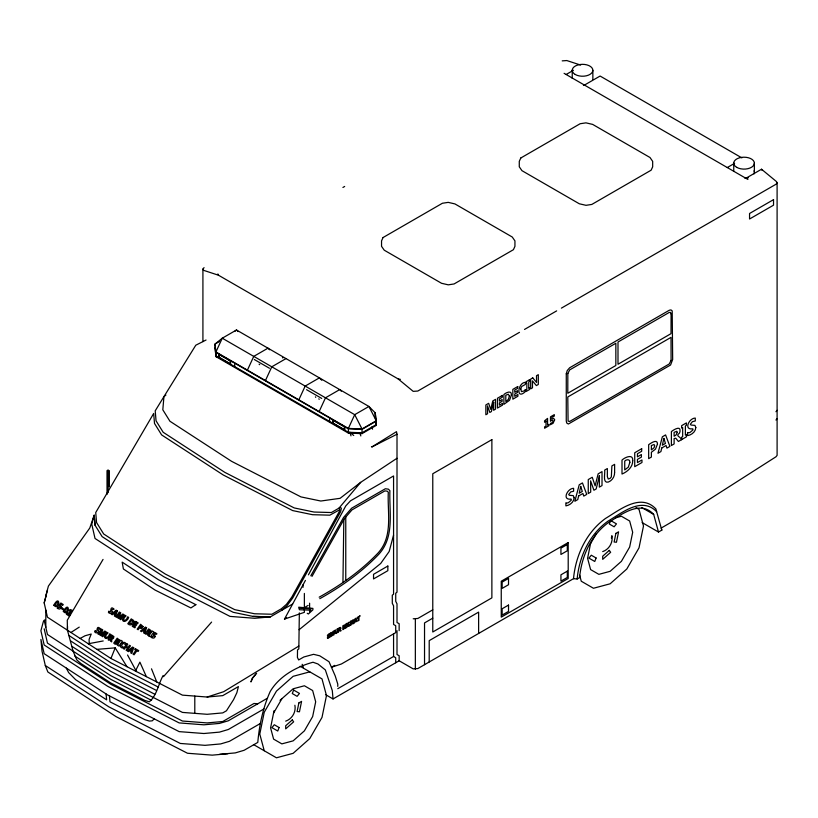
<?xml version="1.0" encoding="UTF-8"?>
<svg xmlns="http://www.w3.org/2000/svg" width="818" height="818" viewBox="0 0 818 818"><rect width="100%" height="100%" fill="white"/><g stroke="black" fill="none" stroke-linecap="round" stroke-linejoin="round"><path stroke-width="1.23" d="M299.347 612.886L298.826 648.899L297.527 649.932L297.415 657.396L298.662 659.952L303.815 656.987L313.57 654.318L319.736 655.811L329.041 661.752L335.216 675.924L337.773 684.093L337.773 686.404M342.946 582.222L343.826 519.655M163.119 675.535C158.334 683.991 156.892 695.535 149.316 701.824L144.837 700.423L110.941 683.071L80.839 663.47L76.861 659.993L73.078 651.159L67.444 630.197L67.536 626.404M397.006 630.668L397.006 654.502L399.153 655.75L399.153 660.78L333.028 698.95L332.312 690.658L325.339 669.911L317.926 663.971L313.008 662.243C296.402 666.721 279.194 676.271 270.196 691.527C263.028 707.478 259.306 725.014 257.793 742.396L244.112 750.29L235.277 752.908L219.684 754.298M274.03 710.75L270.584 727.846L273.601 739.114L281.852 743.879L293.13 740.863L304.398 730.863L312.65 716.568L315.676 701.813L312.65 690.535L304.398 685.77L293.13 688.797L280.042 700.32M590.78 542.446L587.59 558.305L590.606 569.584L598.858 574.348L610.136 571.322L621.404 561.332L629.655 547.038L632.682 532.273L629.655 521.005L621.404 516.24L615.77 517.743M611.394 538.101L611.884 535.698C613.255 542.344 609.144 549.471 602.702 551.598M398.847 660.596L413.192 668.879L417.804 668.572L573.51 578.674C575.668 555.412 586.261 532.365 605.504 518.448C619.625 509.972 640.566 492.712 655.872 508.898L661.813 530.125L658.5 532.037L642.14 522.59M573.51 578.674L577.15 579.001C579.195 556.721 589.318 534.635 607.743 521.301C621.496 513.244 641.649 496.066 656.639 511.69M44.182 620.208L47.454 634.482L110.941 675.76L182.434 712.406L207.158 714.298L222.762 712.897L226.453 710.77L233.559 699.676L236.852 692.754L238.416 686.588L222.762 695.627L207.158 697.028L182.434 695.136L110.941 658.49L47.454 617.212L44.182 602.938L47.505 590.003M45.982 595.095L48.405 586.087L89.775 528.039L94.182 515.187L95.011 525.187L102.138 536.628L163.774 576.71L233.191 612.293L253.018 616.404L270.339 616.884L292.65 604.001M44.182 602.938L46.299 595.054M94.182 515.187L91.759 524.195L95.031 538.469L158.508 579.747L230.011 616.394L254.735 618.285L270.339 616.884M393.57 535.064L389.174 551.496L380.677 563.49L299.102 629.727M135.43 671.046L139.898 662.13L146.361 676.65M110.941 658.49L115.195 647.866L96.902 649.359M310.799 575.79L343.54 517.497L351.617 508.223L385.339 488.755L388.325 489.133L389.9 490.657C389.082 512.027 394.828 536.281 379.143 553.909C361.985 571.976 341.515 586.588 319.807 598.684M311.985 576.404L344.49 518.5L351.985 509.89L384.9 490.892L387.231 491.189L388.305 492.211C387.262 512.589 393.325 535.872 378.315 552.733C361.239 570.708 340.779 585.156 319.163 597.181M219.234 357.19L215.921 356.617L215.921 351.955L222.261 338.202L236.484 329.991L368.928 406.464L375.278 412.885L376.229 425.421L362.006 433.632L348.366 433.09L215.921 356.617L214.97 344.081L222.261 338.202L354.705 414.675L362.006 428.969L362.006 433.632M247.414 370.135L253.754 356.392L267.977 348.171L269.562 349.787M265.451 380.554L271.791 366.801L286.014 358.591M298.836 399.828L305.175 386.076L319.398 377.865L321.781 380.278M319.153 411.556L325.492 397.804L339.715 389.593L341.3 391.198M304.368 593.439L304.368 612.345L284.49 619.083L305.431 580.402M308.447 574.839L345.769 505.923L350.472 500.841L393.57 475.964L393.57 594.175L392.292 595.218L392.292 603.316L393.57 605.831L393.57 624.461L395.718 625.698L395.718 632.631L341.433 663.981L331.443 667.263L334.705 665.371M273.601 713.081L281.852 698.787M590.606 543.551L596.322 533.653M103.048 559.41L67.28 620.208L67.444 630.197M202.915 341.617L202.915 269.061L204.06 267.639M745.873 178.273L761.527 169.234L776.497 181.606L777.1 182.854L775.955 184.275L561.393 308.141M775.955 411.71L777.1 410.299M775.955 420.033L777.1 418.622M255.748 674.052L252.322 678.194L250.942 681.936L252.558 678.194L256.637 673.255M206.044 340.022L195.788 345.216L163.937 396.618L155.216 410.83L156.054 420.83L163.171 432.272L224.807 472.354L294.224 507.937L314.051 512.048L331.372 512.528L338.979 508.142L360.666 482.354L397.006 458.264M163.498 676.67L211.606 622.079M44.826 620.013L43.323 621.711L40.9 630.719L44.172 644.993L107.649 686.271L179.152 722.918L203.876 724.809L219.48 723.409L228.304 720.801L267.343 698.265M154.254 718.869L152.23 720.842L149.336 721.067L144.847 719.666L109.98 701.783L109.448 695.893M281.525 610.433L287.057 605.627L292.701 598.009L340.595 511.761L341.351 508.397L340.809 507.651L338.979 508.142M234.664 331.464L236.484 329.991L238.069 331.597M79.254 627.12L70.941 632.478M165.901 395.094L163.937 396.618L162.813 409.798L169.939 421.25L231.576 461.321L300.993 496.915L320.82 501.025L340.094 498.326L360.666 482.354M371.423 446.618L371.945 446.925L396.485 431.659L397.006 434.225L397.006 592.191L395.728 593.234L395.728 601.332L397.006 603.848L397.006 622.478L399.153 623.715L399.153 630.658M298.867 646.056L223.662 691.711L207.158 697.028M342.916 187.475L344.675 186.453M566.128 74.499L573.438 70.287M584.451 85.082L600.105 76.043L741.844 157.874M219.347 341.556L214.97 344.081L215.921 352.333L348.366 428.806L362.006 429.358L376.229 421.137L375.278 413.264M108.211 469.941L107.015 470.636L107.015 494.461M727.284 167.547L734.595 163.324M519.471 332.343L417.804 391.045L413.192 391.352L398.223 378.979L218.488 275.216L203.518 270.308L202.915 269.061M524.512 329.439L556.659 310.881M284.49 619.083L286.617 617.846M304.051 607.784L308.141 605.422M432.773 609.839L417.804 618.48L413.192 618.797M263.989 708.899L228.304 729.503L219.48 732.12L203.876 733.511L179.152 731.629L107.649 694.973L44.172 653.694L40.9 639.42L42.035 651.24L45.307 665.515L47.853 671.977L116.003 716.599L187.506 753.255L212.23 755.147L227.823 753.746M432.773 618.163L424.532 622.927L424.532 664.686M260.553 723.368L229.439 741.323L220.615 743.94L205.011 745.331L180.287 743.45L108.784 706.793L45.307 665.515M337.773 688.705L393.57 656.486L395.718 657.733L395.718 662.764M577.15 579.001L579.584 577.6C581.516 556.465 590.872 535.35 608.357 522.63C621.026 514.88 640.116 499.45 653.674 514.41L658.5 532.037M349.93 432.201L348.366 433.09L348.366 428.417L354.705 414.675L368.928 406.464L376.229 420.759L362.006 428.969L348.366 428.417L215.921 351.955M80.133 638.459L85.031 635.77L91.238 634.032L89.111 639.349L89.193 644.349M371.945 446.925L397.006 434.225M285.697 721.139C292.138 719.002 296.249 711.885 294.879 705.239M562.211 60.869L566.823 60.552L580.637 65.082M309.797 671.854L293.13 676.322L276.453 691.108L264.245 712.243L259.776 734.073L264.245 750.75M344.899 626.496L344.93 624.809L342.834 625.78L342.834 629.686L345.032 628.101A1.176 0.675 -60 0 0 345.37 627.283L345.247 626.639A1.176 0.675 -60 0 0 344.899 626.496M103.211 640.954L88.272 643.756M253.018 616.404L269.838 616.854M310.666 610.177L299.408 609.737L298.703 607.201L312.895 608.387L312.895 609.839L308.396 613.97L307.251 613.306M299.408 608.285L310.707 608.745L310.707 609.993M148.835 632.805L149.878 632.713A1.605 1.299 -44.9 0 0 150.563 632.232L150.952 630.514L148.62 628.899L145.185 633.776L146.136 634.328L147.71 632.611L147.649 635.208L150.461 636.823L153.896 631.946L152.23 630.985L148.794 635.862L148.825 632.815M111.769 638.838L112.812 638.746A1.605 1.299 -44.9 0 0 113.498 638.275L113.886 636.547L111.555 634.942L108.119 639.819L109.07 640.371L110.645 638.654L110.583 641.24L111.688 641.874L111.759 638.858M257.793 703.777L253.999 703.48L222.762 721.517L207.158 722.918L182.434 721.026L110.941 684.369L47.454 643.091L44.182 628.817M398.223 378.979L400.38 379.337M259.091 364.204L259.756 364.685M158.16 687.008L110.941 662.805L69.009 635.545M156.391 690.423L110.941 667.12L70.583 640.883M151.586 700.402L110.941 679.41L74.847 656.087M154.806 694.247L110.941 671.445L71.984 646.425M564.093 73.323L747.908 179.449M641.67 507.487L653.674 514.41M635.964 507.61L639.011 509.369L643.48 526.035L639.011 547.866L626.803 569.011L610.136 583.796L593.459 588.265L581.261 581.22L579.665 575.259M254.306 359.511L269.47 368.264M306.556 389.675L321.73 398.438M300.124 666.271L322.006 678.899L326.474 695.576L322.006 717.406L309.797 738.542L293.13 753.327L276.453 757.795L253.498 744.544M325.503 694.615L333.028 698.95M350.881 433.029L353.734 435.503M681.527 439.665C680.423 436.291 675.055 436.321 679.369 433.223A4.571 2.638 -60 0 0 680.055 431.066C680.791 425.135 673.173 430.115 671.394 431.567L671.394 445.524L674.114 443.949L674.114 438.612L675.729 438.151L678.408 441.475L686.394 436.863L686.394 434.43L685.382 435.012L685.382 425.922L686.394 425.34L686.394 422.916L681.65 425.646L681.65 428.08L682.662 427.497L682.662 436.587L681.65 437.17L681.65 439.603M126.974 666.711L115.195 647.866M318.856 398.806L319.173 399.348M315.431 396.832L315.748 397.364M136.483 671.578L127.547 655.003M66.278 668.071L68.651 672.59L75.696 679.738L106.657 699.871L106.054 693.94M761.527 169.234L762.131 170.481M217.885 273.969L218.488 275.216M151.504 668.827L156.77 681.977M302.179 664.298L303.406 667.6M371.883 426.935L372.568 429.164M359.797 432.599L360.83 435.943M350.288 433.428L350.994 435.871M661.813 530.125L661.251 528.019L694.993 508.53L775.955 456.802L777.1 455.381L777.1 182.854M375.278 416.72L375.544 418.969M375.82 421.219L376.229 424.593L362.006 432.804L348.366 432.252L215.921 355.789L214.97 347.916M375.82 422.047L376.229 425.421M94.244 515.473L95.011 525.187M754.37 163.16L754.37 172.353M733.746 163.16L733.746 171.207M592.856 70.287L592.856 79.479M572.232 70.287L572.232 78.334M478.622 633.449L478.622 612.109L429.205 640.637L429.205 661.987M415.35 619.144L415.35 669.226M393.57 633.899L393.57 656.486M375.278 412.885L375.278 417.548M345.769 517.037L345.769 580.197M344.797 426.74L344.797 430.196M332.936 419.9L332.936 423.346M329.582 417.957L329.582 421.413M309.603 603.173L309.603 611.823M303.028 584.839L303.028 587.324M234.694 363.182L234.694 366.628M230.604 360.82L230.604 364.266M218.743 353.969L218.743 357.425M194.796 696.077L194.796 713.357M109.367 486.843L109.367 470.606L108.16 471.301L108.16 492.62M45.818 610.075L45.818 627.345M282.476 357.783A2.127 1.227 60 0 1 282.854 357.947M585.207 85.236A10.307 5.951 0 0 1 583.438 85.409M748.409 177.751A10.307 5.951 0 0 1 744.953 178.283M754.012 170.819A10.307 5.951 0 0 1 754.012 173.897M53.794 605.248C60.328 611.997 60.552 592.764 53.794 605.248M63.354 611.465C69.888 618.214 70.113 598.98 63.354 611.465M132.731 621.547L131.453 623.674L129.377 623.408L131.555 620.31L132.731 621.547M54.959 605.31C58.62 607.099 59.07 597.283 54.959 605.31M64.52 611.527C68.18 613.316 68.63 603.5 64.52 611.527M117.117 642.294L116.453 643.234L115.287 642.815L116.187 641.527L117.117 642.294M567.835 373.54L567.784 393.254L615.842 365.503L615.842 343.263L569.696 369.9L567.835 373.54M671.087 313.928L671.026 333.642L617.999 364.255L617.999 342.016L669.216 312.445L670.545 312.415L671.087 313.928M98.518 631.067C98.886 634.154 92.782 632.907 95.215 630.566A2.587 2.086 -44.9 0 0 95.747 631.537C98.068 632.703 95.665 624.226 100.389 628.643L99.54 629.369A2.751 2.219 -44.9 0 0 98.896 628.735L97.741 629.062L98.518 631.067M112.26 611.557C112.618 614.655 106.514 613.398 108.947 611.066A2.587 2.086 -44.9 0 0 109.479 612.028C111.8 613.193 109.397 604.717 114.121 609.134C113.467 610.259 110.093 608.019 112.26 611.557M155.083 636.281C155.451 639.379 149.346 638.132 151.77 635.79A2.587 2.086 -44.9 0 0 152.312 636.752C154.633 637.917 152.23 629.441 156.954 633.858C156.299 634.983 152.925 632.754 155.083 636.281M120.277 645.525C119.878 647.161 122.823 649.165 123.457 647.018A2.771 2.239 -44.9 0 1 122.495 646.874L121.565 645.78L122.577 643.838A1.728 1.391 -44.9 0 1 123.538 643.418L125.246 644.472L125.992 643.408C124.213 640.985 120.563 642.948 120.277 645.525M61.268 606.772L60.481 608.48A2.025 1.585 -44.7 0 1 59.366 609.093L57.25 608.367L57.761 607.222A2.628 2.065 -44.7 0 0 58.334 607.866L59.939 607.232L58.661 605.862L60.869 603.009L63.252 604.553L62.536 605.473L60.961 604.451L60.174 605.473L61.268 606.772M333.366 631.987L333.335 635.167L334.081 634.737L334.081 630.831L332.998 631.455L332.169 634.809L331.351 632.416L330.237 633.06L330.237 636.956L330.922 636.568L330.891 633.408L331.822 636.046L333.366 631.987M493.694 402.251L493.622 410.258L495.514 409.164L495.514 399.368L492.784 400.943L490.718 409.348L488.643 403.335L485.851 404.951L485.851 414.746L487.569 413.755L487.487 405.84L489.839 412.446L491.393 411.546L493.694 402.251M599.43 475.728L599.328 487.129L602.017 485.575L602.017 471.618L598.132 473.867L595.136 485.861L592.242 477.272L588.254 479.573L588.254 493.52L590.708 492.109L590.596 480.831L593.929 490.238L596.158 488.959L599.43 475.728M566.281 373.754L566.26 420.943L566.71 423.008L568.346 424.031L670.566 365.012L672.662 359.511L672.202 310.891L670.965 309.91L669.267 310.257L569.645 367.773L567.252 370.523L566.281 373.754M671.087 360.36L669.216 363.99L569.696 421.444L568.081 421.137L567.784 396.975L671.026 337.364L671.087 360.36M337.609 631.015C337.885 634.339 332.875 634.748 334.818 630.412L335.574 629.972C334.081 635.024 338.509 632.171 336.852 629.236L337.609 628.797L337.609 631.015M614.615 472.262C614.799 476.424 612.304 480.514 608.387 482.047C602.15 483.642 605.443 472.814 604.625 470.125L607.355 468.54L607.355 476.638L608.244 479.031L610.167 478.346L611.332 476.904L611.895 465.923L614.615 464.348L614.615 472.262M104.448 636.639C105.031 640.934 110.45 637.038 110.624 634.4L109.673 633.848C107.792 639.942 102.731 637.202 108.068 632.928L107.107 632.375L104.448 636.639M122.455 619.594C123.037 623.889 128.457 620.003 128.63 617.365L127.669 616.813C125.798 622.897 120.727 620.167 126.074 615.882L125.113 615.33L122.455 619.594M112.751 637.017L112.025 637.989L110.972 637.672L111.933 636.312L112.751 637.017M149.817 630.975L149.091 631.956L148.038 631.639L148.999 630.279L149.817 630.975M509.409 396.147L508.315 399.501L505.8 401.433L505.8 395.227L508.315 394.225L509.409 396.147M629.85 462.395L628.296 467.16L624.727 469.921L624.727 461.076C626.414 459.225 630.351 459.01 629.85 462.395M348.059 624.451L348.325 625.494L349.286 625.259A2.209 1.278 -60 0 0 349.879 624.676C350.002 627.457 345.717 626.557 347.527 623.899C348.407 621.435 351.229 621.895 348.499 623.398A1.37 0.787 -60 0 0 348.12 624.175L348.059 624.451M520.8 389.02L521.444 391.618L523.857 391.024A5.542 3.2 -60 0 0 525.36 389.572L525.36 391.587C515.882 400.656 517.661 382.619 525.36 382.333L525.36 384.46L521.884 386.372A3.446 1.984 -60 0 0 520.943 388.315L520.8 389.02M340.789 628.03L340.769 628.234A1.278 0.736 -60 0 1 340.574 628.837L340.022 629.553L341.178 630.637L340.308 631.148L339.317 630.228L338.345 632.273L338.345 628.377L340.298 627.396L340.789 628.03M511.424 394.961L509.522 400.309L503.888 404.327L503.888 394.532C505.831 392.62 511.894 389.859 511.424 394.961M632.723 460.698C632.825 467.088 627.426 471.72 622.007 474.031L622.007 460.084C624.768 457.364 633.398 453.428 632.723 460.698M119.673 640.279L119.091 641.424L117.812 641.711C119.602 644.114 114.868 645.361 113.753 643.071L117.189 638.193L119.673 640.279M141.8 626.414L140.993 627.559L139.909 627.202L140.982 625.678L141.8 626.414M554.635 419.849L553.06 423.315L550.269 424.767L550.637 423.264A3.978 2.301 -60 0 0 551.792 422.886C554.267 421.638 552.528 418.581 550.473 421.321L550.473 416.843L554.318 414.624L554.318 416.065L551.782 417.528L551.782 419.133L553.694 418.356L554.635 419.849M657.498 444.041L655.474 449.174L651.384 452.262L651.384 457.068L648.664 458.642L648.664 444.695C650.566 443.336 657.57 438.387 657.498 444.041M329.674 636.189C329.94 637.345 327.067 639.553 327.374 637.59A2.055 1.186 -60 0 0 328.059 637.57L328.856 636.629L327.548 636.363L327.466 635.228L329.531 633.551L329.347 634.349A2.188 1.268 -60 0 0 328.724 634.553L328.202 635.422L329.674 636.189M574.134 497.753C574.021 502.047 569.839 505.248 565.892 505.892L565.892 502.784A7.342 4.243 -60 0 0 568.346 502.692L571.148 500.319A1.483 0.849 -60 0 0 571.066 499.072C561.669 500.493 567.375 488.264 573.602 488.326L573.602 491.24L570.739 491.925L568.704 494.501L569.328 495.299L573.285 495.626L574.134 497.753M695.811 427.507C695.699 431.792 691.517 435.002 687.57 435.646L687.57 432.528A7.342 4.243 -60 0 0 690.024 432.446L692.815 430.074A1.483 0.849 -60 0 0 692.744 428.826C683.347 430.237 689.053 418.008 695.28 418.08L695.28 420.994L692.417 421.669L690.382 424.256L690.995 425.053L694.963 425.38L695.811 427.507M654.635 445.81L654.083 447.773L651.384 449.88L651.384 445.534L654.083 444.511L654.635 445.81M344.429 625.934C343.785 628.009 343.192 625.136 344.429 625.934M339.981 628.602C339.255 630.975 338.764 627.529 339.981 628.602M677.243 432.374L676.087 434.951L674.114 436.229L674.114 432.354L676.772 431.28L677.243 432.374M344.572 627.508L343.591 628.602L343.591 627.57L344.572 627.508M355.462 619.185L355.032 621.097L355.902 620.596L355.462 619.185M580.729 486.403L579.205 493.223L582.293 491.444L580.729 486.403M663.868 438.407L662.345 445.227L665.443 443.438L663.868 438.407M143.068 626.557L141.708 628.428L139.326 628.03L138.14 629.717L137.179 629.165L140.614 624.287L143.068 626.557M298.877 702.928L297.108 711.558L299.46 711.762L301.586 701.363L298.877 702.928M615.882 533.387L614.124 542.017L616.465 542.232L618.592 531.823L615.882 533.387M134.029 621.782C133.651 624.758 129.868 626.077 127.792 623.745L131.228 618.868L133.62 620.453L134.029 621.782M339.685 509.757L339.265 511.618L291.74 597.212L286.443 604.359L281.341 608.786L271.883 614.246L254.562 613.766L234.735 609.655L165.318 574.062L103.681 533.99L96.565 522.538L95.726 512.538L153.672 413.468L154.51 423.468L161.627 434.92L223.263 474.992L292.68 510.585L312.507 514.696L329.828 515.176L339.685 509.757M354.869 621.864L353.805 623.347L355.032 618.735L355.942 618.214L357.139 621.424L354.869 621.864M578.623 495.974L577.774 499.573L574.829 501.27L579.226 484.788L582.447 482.927L586.741 494.389L583.776 496.107L582.917 493.499L578.623 495.974M661.762 447.978L660.913 451.567L657.969 453.274L662.365 436.781L665.586 434.92L669.891 446.393L666.926 448.1L666.067 445.493L661.762 447.978M117.311 610.821L115.389 616.578L114.346 615.974L114.806 614.717L113.293 613.837L112.23 614.758L111.187 614.154L116.176 610.167L117.311 610.821M133.682 647.713L131.759 653.47L130.716 652.866L131.177 651.598L129.663 650.729L128.6 651.639L127.557 651.046L132.547 647.058L133.682 647.713M146.575 627.723L144.653 633.469L143.61 632.866L144.07 631.608L142.557 630.739L141.494 631.649L140.451 631.046L145.44 627.069L146.575 627.723M101.207 631.21L99.908 635.075L100.696 635.535L104.643 632.232L101.81 636.179L102.761 636.721L106.197 631.844L104.827 631.056L101.258 634.042L102.751 629.86L101.35 629.042L97.915 633.93L98.773 634.42L101.524 630.433L101.207 631.21M119.213 614.165L117.915 618.04L118.702 618.49L122.639 615.187L119.817 619.134L120.757 619.676L124.193 614.799L122.833 614.011L119.264 617.007L120.757 612.815L119.346 612.007L115.921 616.884L116.78 617.385L119.53 613.398L119.213 614.165M115.88 611.844L115.174 613.745L114.091 613.111L116.084 611.343L115.88 611.844M132.25 648.725L131.555 650.637L130.461 650.003L132.465 648.234L132.25 648.725M145.144 628.735L144.449 630.637L143.354 630.013L145.359 628.244L145.144 628.735M279.102 727.529L277.752 731.016L271.934 727.652L274.275 724.738L279.102 727.529M293.642 690.055L292.292 693.552L297.108 696.333L299.46 693.419L293.642 690.055M596.107 557.988L594.758 561.475L588.94 558.121L591.291 555.207L596.107 557.988M610.647 520.524L609.298 524.011L614.124 526.802L616.465 523.878L610.647 520.524M383.08 237.517L381.546 240.86L381.546 246.32L384.225 250.185L441.567 283.294L448.264 284.838L454.072 283.958L513.407 249.705L514.941 246.351L514.941 240.891L512.262 237.026L454.92 203.917L448.223 202.373L442.415 203.253L383.08 237.517M520.81 157.986L519.277 161.34L519.277 166.8L521.956 170.665L579.297 203.774L586.005 205.318L591.813 204.439L651.138 170.185L652.672 166.831L652.672 161.371L650.003 157.506L592.651 124.397L585.954 122.853L580.146 123.733L520.81 157.986M118.385 640.443L116.769 640.709L117.577 639.553L118.385 640.443M117.894 644.267L117.291 645.116L118.968 646.077L122.403 641.2L120.727 640.238L117.894 644.267M135.706 621.445L132.271 626.322L134.827 627.795L135.451 626.905L133.855 625.985L134.643 624.87L136.033 625.678L136.667 624.788L135.277 623.981L136.033 622.897L137.526 623.756L138.16 622.866L135.706 621.445M126.8 643.746L123.365 648.623L124.326 649.175L125.727 647.181L127.485 648.204L126.084 650.187L127.046 650.739L130.481 645.862L129.52 645.31L128.15 647.253L126.391 646.24L127.761 644.298L126.8 643.746M135.328 648.664L134.694 649.564L135.911 650.259L133.099 654.236L134.06 654.799L136.862 650.811L138.078 651.517L138.712 650.617L135.328 648.664M62.076 607.948L61.473 608.735L63.119 609.809L63.722 609.021L62.076 607.948M67.066 613.367L66.381 614.257L69.101 616.026L69.786 615.136L68.906 614.563L72.219 610.259L70.021 609.502L69.315 610.412L70.409 610.77L67.955 613.95L67.066 613.367M292.292 719.912L285.697 725.76L285.697 728.889L293.642 721.844L292.292 719.912M609.298 550.381L602.702 556.22L602.702 559.348L610.647 552.303L609.298 550.381M546.035 421.035L544.563 422.252L544.563 420.82L547.559 418.387L547.559 425.145L548.99 424.317L548.99 425.718L544.594 428.254L544.594 426.853L546.035 426.025L546.035 421.035M195.87 604.676L190.88 607.938L154.991 590.023L123.385 568.97L122.158 562.119L156.749 584.88L195.87 604.676M773.531 199.643L749.554 213.488L749.554 219.009L773.531 205.175L773.531 199.643M502.334 395.431L497.446 398.254L497.446 408.049L502.528 405.114L502.528 403.325L499.358 405.155L499.358 402.916L502.129 401.321L502.129 399.532L499.358 401.127L499.358 398.949L502.334 397.231L502.334 395.431M517.722 386.546L512.825 389.378L512.825 399.174L517.917 396.229L517.917 394.44L514.737 396.28L514.737 394.041L517.518 392.435L517.518 390.646L514.737 392.251L514.737 390.063L517.722 388.346L517.722 386.546M529.461 379.767L526.127 381.699L526.127 383.407L526.843 382.988L526.843 389.378L526.127 389.787L526.127 391.495L529.461 389.572L529.461 387.865L528.745 388.274L528.745 381.894L529.461 381.474L529.461 379.767M532.743 377.875L530.678 379.071L530.678 388.867L532.487 387.824L532.436 380.881L536.383 385.575L538.316 384.46L538.316 374.664L536.506 375.707L536.557 382.435L532.743 377.875M491.874 439.644L432.773 473.755L432.773 631.997L491.874 597.876L491.874 439.644M387.844 566.046L373.54 574.308L373.54 578.94L387.844 570.678L387.844 566.046M641.69 448.724L634.727 452.743L634.727 466.689L641.966 462.507L641.966 459.961L637.447 462.569L637.447 459.379L641.394 457.098L641.394 454.552L637.447 456.833L637.447 453.724L641.69 451.28L641.69 448.724M346.975 623.398L345.646 624.154L345.646 628.06L346.975 627.294L346.975 623.398M351.229 620.934L350.472 621.373L350.472 625.279L351.229 624.84L351.229 623.244L352.63 622.437L352.63 624.032L353.396 623.592L353.396 619.686L352.63 620.126L352.63 621.68L351.229 622.488L351.229 620.934M359.94 615.903L357.251 617.457L357.251 618.173L358.212 617.621L358.212 620.811L358.969 620.371L358.969 617.181L359.94 615.903M568.203 542.569L501.25 581.22L501.25 617.14L568.203 578.49L568.203 542.569M508.52 578.408L502.15 582.089L502.15 588.398L508.52 584.717L508.52 578.408M567.303 544.481L560.933 548.152L560.933 554.461L567.303 550.78L567.303 544.481M508.52 605.085L502.15 608.766L502.15 615.064L508.52 611.394L508.52 605.085M567.303 571.148L560.933 574.829L560.933 581.138L567.303 577.457L567.303 571.148M230.257 360.942L219.101 354.511L219.101 357.292L230.257 363.734L230.257 360.942M344.439 426.873L333.294 420.432L333.294 423.223L344.439 429.654L344.439 426.873M575.248 74.489A10.307 5.951 0 0 0 592.498 71.82A10.307 5.951 0 0 0 579.87 64.53A10.307 5.951 0 0 0 575.248 74.489M736.762 167.373A10.307 5.951 0 0 0 754.012 164.704A10.307 5.951 0 0 0 741.384 157.404A10.307 5.951 0 0 0 736.762 167.373"/></g></svg>
